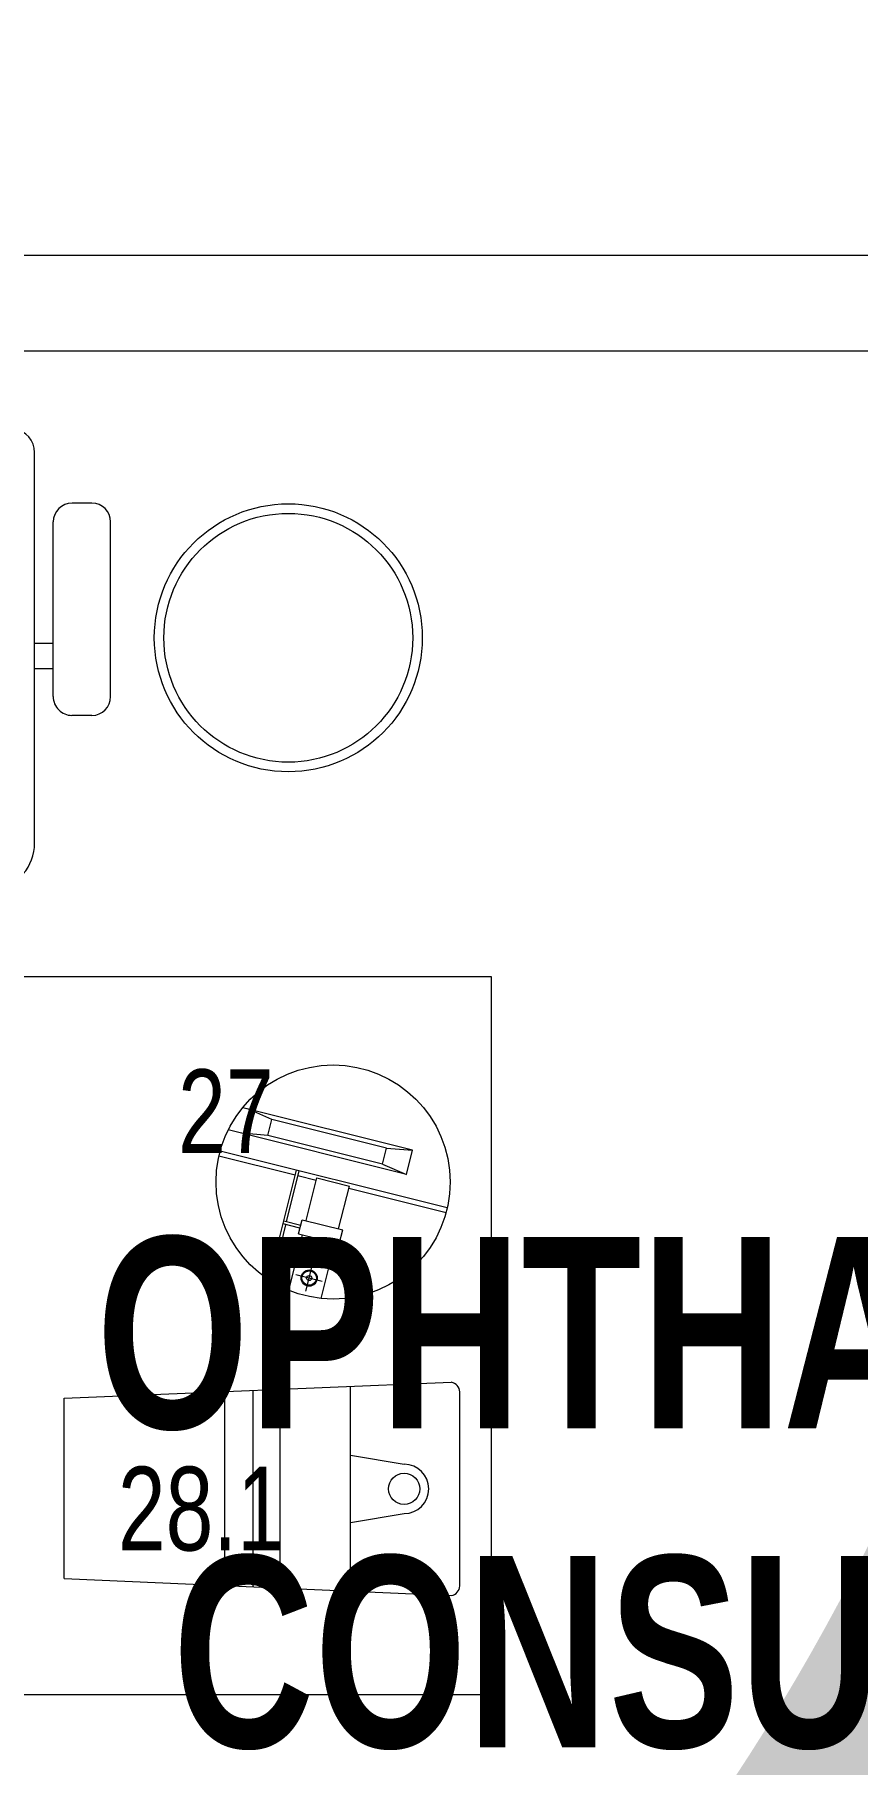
# Model space of a CAD drawing. Header units: millimetres. Extents: x -2143172 to 5255, y -610845 to 279739.
# Drawn here: x -1258044 to -1257184, y -23992 to -22184 of the extents above; entities that cross this region are included whole.
import ezdxf

# ---------------------------------------------------------------- set-up
doc = ezdxf.new("R2010")
doc.units = ezdxf.units.MM
doc.header["$LTSCALE"] = 30
doc.layers.get('0').update_dxf_attribs({"lineweight": 5})
for name, color, linetype, lineweight in [('72_EGR_BASE_TEXT', 7, 'Continuous', 5), ('72_EGR_EQP_TAG', 142, 'Continuous', 5), ('LOADING', 163, 'Continuous', 5), ('Title', 7, 'Continuous', 5), ('Walls', 32, 'Continuous', 5)]:
    doc.layers.add(name, color=color, linetype=linetype, lineweight=lineweight)
doc.styles.get("Standard").update_dxf_attribs({"font": ''})
doc.styles.add('X3G_ENTITY_257CFD', font='swisscl.ttf', dxfattribs={"height": 200})
doc.styles.add('X3G_ENTITY_9EC9', font='swisscl.ttf', dxfattribs={"height": 0.2})
doc.styles.get('Standard').set_extended_font_data('@Arial Unicode MS')

# ---------------------------------------------------------------- blocks, each defined once
blk = doc.blocks.new('O.122.42.80')
at = {"layer": 'LOADING'}
for p, q in [((286356.8, -8336.5, 0), (286179.3, -8292.3, 0)), ((286209.7, -8304.5, 0), (286184.5, -8293.6, 0)), ((286205.5, -8321.2, 0), (286209.7, -8304.5, 0)), ((286329.5, -8334.4, 0), (286209.7, -8304.5, 0)), ((286350.4, -8362, 0), (286164.2, -8315.5, 0)), ((286205.5, -8321.2, 0), (286178.2, -8319, 0)), ((286325.3, -8351.1, 0), (286205.5, -8321.2, 0)), ((286234.1, -8362.8, 0), (286154.4, -8342.9, 0)), ((286393, -8396.8, 0), (286155.8, -8337.6, 0)), ((286325.3, -8351.1, 0), (286329.5, -8334.4, 0)), ((286325.3, -8351.1, 0), (286350.4, -8362, 0)), ((286329.5, -8334.4, 0), (286356.8, -8336.5, 0)), ((286350.4, -8362, 0), (286356.8, -8336.5, 0)), ((286215.6, -8436.9, 0), (286235.4, -8357.5, 0)), ((286225.1, -8411.5, 0), (286238.4, -8358.2, 0)), ((286256.1, -8368.3, 0), (286237, -8363.5, 0)), ((286245.6, -8410.3, 0), (286256.7, -8365.7, 0)), ((286256.7, -8365.7, 0), (286290.7, -8374.2, 0)), ((286279.5, -8418.8, 0), (286290.7, -8374.2, 0)), ((286391.7, -8402.1, 0), (286290, -8376.7, 0)), ((286219.3, -8434.7, 0), (286224.3, -8414.5, 0)), ((286239.1, -8418.1, 0), (286221.4, -8413.7, 0)), ((286239.9, -8415.2, 0), (286222.1, -8410.7, 0)), ((286237.6, -8424, 0), (286241.3, -8409.3, 0)), ((286241.3, -8409.3, 0), (286283.8, -8419.9, 0)), ((286280.1, -8434.6, 0), (286283.8, -8419.9, 0)), ((286233.3, -8441.4, 0), (286215.6, -8436.9, 0)), ((286234.1, -8438.4, 0), (286216.3, -8434, 0)), ((286231.9, -8447.3, 0), (286235.5, -8432.5, 0)), ((286235.5, -8432.5, 0), (286278, -8443.1, 0)), ((286237.6, -8424, 0), (286280.1, -8434.6, 0)), ((286239.8, -8433.6, 0), (286241.9, -8425.1, 0)), ((286273.7, -8442, 0), (286275.8, -8433.6, 0)), ((286227.5, -8483.1, 0), (286236.1, -8448.3, 0)), ((286231.9, -8447.3, 0), (286274.4, -8457.9, 0)), ((286245.3, -8484, 0), (286252.1, -8456.5, 0)), ((286261.4, -8491.6, 0), (286270.1, -8456.8, 0)), ((286274.4, -8457.9, 0), (286278, -8443.1, 0)), ((286262.4, -8473.9, 0), (286234.9, -8467, 0))]:
    blk.add_line(p, q, dxfattribs=at)
for centre, radius in [((286273.7, -8369.9, 0), 122.3), ((286248.7, -8470.3, 0), 8.47), ((286248.7, -8470.3, 0), 7.58), ((286248.7, -8470.3, 0), 2.67)]:
    blk.add_circle(centre, radius, dxfattribs=at)
blk = doc.blocks.new('WM00001-P')
blk.add_circle((0, 0), 0.14)
at = {"color": 8}
blk.add_circle((0, 0), 0.13, dxfattribs=at)
blk = doc.blocks.new('GF21018-P')
at = {"color": 0}
for p, q in [((-0.2207, 0.4756), (-0.2207, 0.0675)), ((-0.2806, 0.3422), (-0.2598, 0.3422)), ((-0.3002, 0.3226), (-0.3002, 0.14)), ((-0.2402, 0.3226), (-0.2402, 0.14)), ((-0.2402, 0.2937), (-0.2207, 0.2937)), ((-0.2402, 0.2671), (-0.2207, 0.2671)), ((-0.2806, 0.1204), (-0.2598, 0.1204))]:
    blk.add_line(p, q, dxfattribs=at)
for centre, radius, start, end in [((-0.1707, 0.4756), 0.05, 99.6329, 180), ((-0.2806, 0.3226), 0.0196, 90, 180), ((-0.2598, 0.3226), 0.0196, 360, 90), ((-0.2806, 0.14), 0.0196, 180, 270), ((-0.2598, 0.14), 0.0196, 270, 360), ((-0.1957, 0.0675), 0.025, 180, 261.4721)]:
    blk.add_arc(centre, radius, start, end, dxfattribs=at)
blk = doc.blocks.new('28.1')
at = {"layer": 'LOADING'}
for p, q in [((-59566.5, -109878.5), (-59162, -109861.7)), ((-59340.8, -110076.8), (-59340.8, -109869.2)), ((-59267.4, -110080), (-59267.4, -109866.1)), ((-59566.5, -110066.8), (-59566.5, -109878.5)), ((-59398.7, -110074.2), (-59398.7, -109871.6)), ((-59369, -110075.5), (-59369, -109870.3)), ((-59153.1, -110074.6), (-59153.1, -109871.9)), ((-59267.4, -109938), (-59211.3, -109947.4)), ((-59267.4, -110008.5), (-59211.3, -109999)), ((-59566.5, -110066.8), (-59162, -110084.7))]:
    blk.add_line(p, q, dxfattribs=at)
blk.add_circle((-59211.3, -109973.2), 16.3, dxfattribs=at)
for centre, radius, start, end in [((-59163.4, -109871.9), 10.2, 360, 82.1904), ((-59211.3, -109973.2), 25.8, 270, 90), ((-59163.4, -110074.6), 10.2, 277.8096, 360)]:
    blk.add_arc(centre, radius, start, end, dxfattribs=at)

msp = doc.modelspace()

# ---------------------------------------------------------------- linework, layer by layer
at = {"layer": 'LOADING', "elevation": -0.1}
msp.add_lwpolyline([(-1259066.2, -23169), (-1259066.2, -23919), (-1257566.2, -23919), (-1257566.2, -23169)], close=True, dxfattribs=at)
at = {"layer": 'Walls'}
for p, q in [((-1263980.9, -22414.7), (-1254990.9, -22414.7)), ((-1259090.9, -22514.7), (-1255090.9, -22514.7))]:
    msp.add_line(p, q, dxfattribs=at)

# ---------------------------------------------------------------- block references
at = {"layer": 'LOADING', "extrusion": (2.24021e-05, 7.77426e-06, 1), "xscale": 1000, "yscale": 1000, "zscale": 1000, "rotation": 179.9985892349693}
msp.add_blockref('GF21018-P', (-1258264.4, -22553.6, -28.5), dxfattribs=at)
at = {"layer": 'LOADING', "extrusion": (-2.24019e-05, -2.25507e-18, -1), "xscale": -1000, "yscale": 1000, "zscale": 1000, "rotation": 180}
msp.add_blockref('WM00001-P', (1257778.6, -22814.7, 28.3), dxfattribs=at)
at = {"layer": 'LOADING'}
for name, p in [('O.122.42.80', (-1544005.5, -15013.5, -0.1)), ('28.1', (-1198446.3, 86269.1, -0.1))]:
    msp.add_blockref(name, p, dxfattribs=at)

# ---------------------------------------------------------------- texts
at = {"layer": '72_EGR_BASE_TEXT', "insert": (-1257028.2, -23440.9, 0), "char_height": 200, "width": 1796.52, "attachment_point": 2, "style": 'X3G_ENTITY_9EC9'}
msp.add_mtext('{\\fSwis721 LtCn BT|b1|i0|c0|p34;OPHTHALMOLOGY CONSULTATION / EXAMINATION ROOM}', dxfattribs=at)
at = {"layer": '72_EGR_EQP_TAG', "char_height": 87.47, "attachment_point": 2, "style": 'X3G_ENTITY_257CFD'}
for s, insert in [('27', (-1257843.9, -23265.8, -0.1)), ('28.1', (-1257869.4, -23681, 0))]:
    msp.add_mtext(s, dxfattribs=dict(at, insert=insert))
at = {"layer": 'Title', "color": 3}
msp.add_text('OPD', height=6858, dxfattribs=at).set_placement((-1262925.9, -25588.4, 0.8))

doc.saveas('drawing.dxf')
